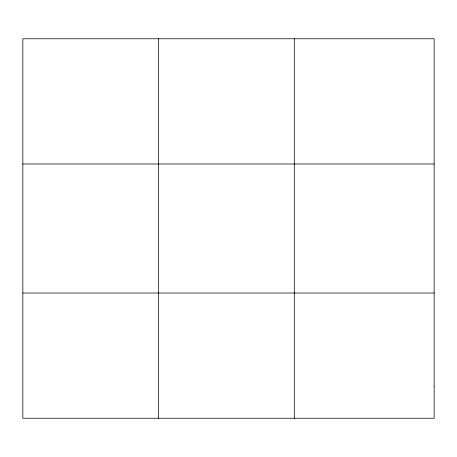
<?xml version="1.0" encoding="UTF-8"?>
<svg xmlns="http://www.w3.org/2000/svg" width="457" height="457" viewBox="0 0 457 457"><rect width="100%" height="100%" fill="white"/><g stroke="black" fill="none" stroke-linecap="round" stroke-linejoin="round"><path stroke-width="0.69" d="M158.579 418.241L158.579 38.759M294.308 418.241L294.308 38.759M22.85 163.989L434.15 163.989M22.85 293.011L434.15 293.011M434.15 386.936L434.15 418.241L22.85 418.241L22.85 38.759L434.15 38.759L434.15 386.936"/></g></svg>
